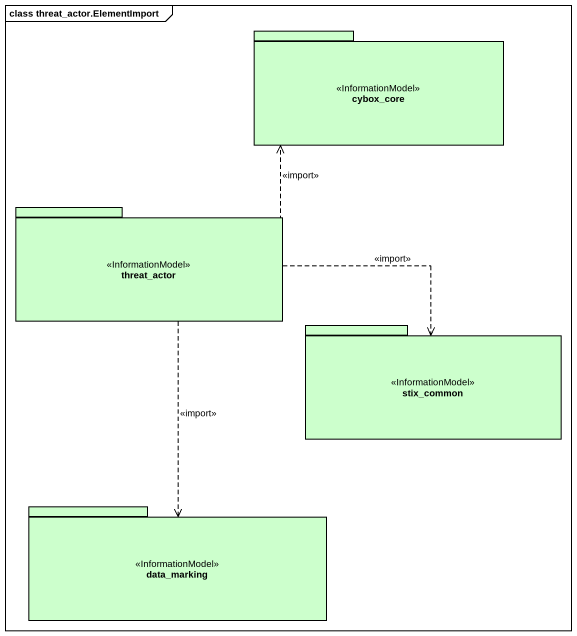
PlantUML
@startuml
mainframe class threat_actor.ElementImport
package cybox_core <<InformationModel>> #CCFFCC {
}
package threat_actor <<InformationModel>> #CCFFCC {
}
package stix_common <<InformationModel>> #CCFFCC {
}
package data_marking <<InformationModel>> #CCFFCC {
}
threat_actor .up.> cybox_core : <<import>>
threat_actor .right.> stix_common : <<import>>
threat_actor ..> data_marking : <<import>>
@enduml
